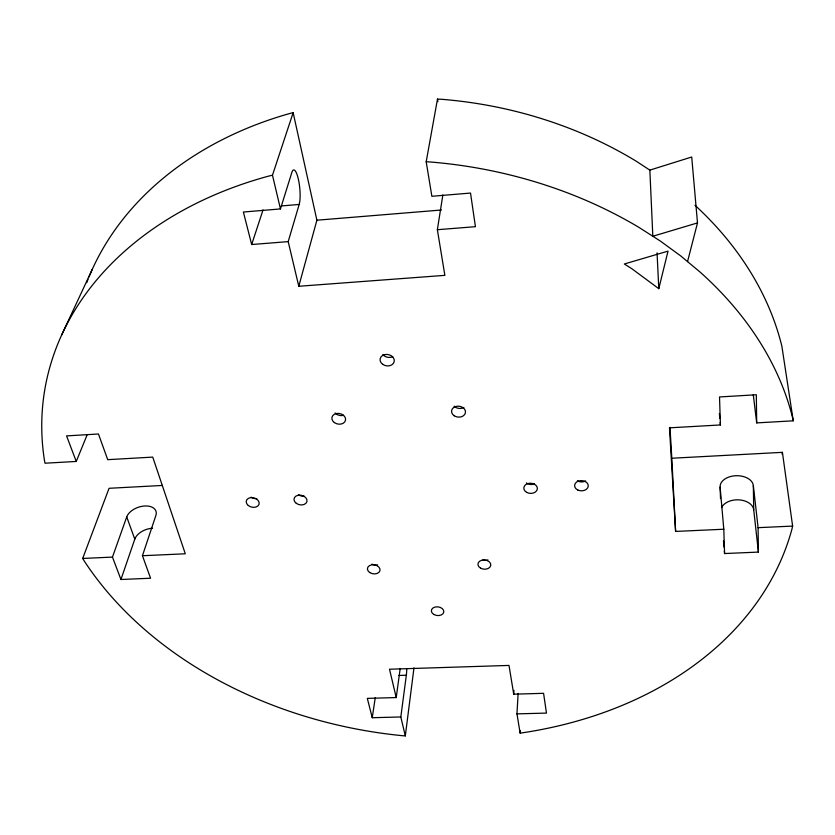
<?xml version="1.0" encoding="UTF-8"?>
<svg xmlns="http://www.w3.org/2000/svg" width="835" height="835" viewBox="0 0 835 835"><rect width="100%" height="100%" fill="white"/><g stroke="black" fill="none" stroke-linecap="round" stroke-linejoin="round"><path stroke-width="1.25" d="M669.994 427.353L671.81 458.248L782.416 452.34L792.624 526.092L792.018 528.805A380.52 286.655 8.2 0 1 523.211 732.692L520.121 733.099L520.268 730.5M520.121 733.099L516.959 713.873L518.128 693.426M516.959 713.873L546.466 713.09L543.575 693.321L513.723 694.177L513.953 690.347M162.46 485.448L109.072 488.298L82.686 558.458L84.158 560.87A380.52 286.655 8.2 0 0 402.167 735.666L405.309 735.906L413.983 667.854M405.309 735.906L400.821 716.962L406.332 675.223A14.425 2.599 88.3 0 0 406.739 668.616M400.821 716.962L372.243 717.724L367.317 698.384L396.218 697.559L400.195 668.491M372.243 717.724L375.28 697.538M288.2 241.618L251.669 244.53L243.382 212.027L280.456 208.927L291.874 172.354A18.662 4.279 84.4 0 1 298.345 179.128A18.662 4.279 84.4 0 1 299.18 204.45L288.2 241.618L298.784 286.269L444.867 275.352L437.363 229.709L442.863 194.952M437.363 229.709L475.428 226.682L470.522 193.062L431.872 196.288L426.194 161.771L437.488 99.094L441.548 99.292A359.593 281.572 8.2 0 1 636.52 161.395L649.849 170.121L691.714 157.011L697.496 222.914L687.539 261.595M782.051 454.125L782.416 452.34M658.784 288.68L668.031 251.126L624.319 263.996L631.855 268.734L658.784 288.68L657.061 252.88M298.784 286.269L316.893 220.2L293.148 112.673L289.432 113.591A359.593 281.572 8.2 0 0 88.98 276.949M251.669 244.53L263.056 209.888M280.456 208.927L272.471 175.204L293.148 112.673M142.441 555.734L155.884 515.445A15.541 9.477 -19.2 0 0 144.82 505.979A15.541 9.477 -19.2 0 0 126.732 516.907L112.464 557.102L120.939 579.5L150.571 578.227L142.441 555.734L185.297 553.782L152.742 457.11L107.725 459.667L98.457 433.991L66.581 435.901L76.256 461.452L45.006 463.216L44.464 460.471A380.52 286.655 8.2 0 1 268.526 176.143L272.471 175.204M120.939 579.5L134.79 539.159L126.732 516.907M76.256 461.452L86.997 435.192M61.581 335.159L92.455 268.943M697.496 222.914L652.824 236.253L649.849 170.121M281.531 205.932L299.18 204.45M316.893 220.2L441.506 210.002M695.002 205.285A359.593 281.572 8.2 0 1 781.852 346.128L793.25 420.819L756.698 422.896L756.322 394.757L719.519 396.959L720.428 424.952L669.472 427.833L675.609 531.425L723.799 529.233L724.582 553.542L758.41 552.092L758.086 527.668L753.337 485.542A16.637 10.761 -0.8 0 0 735.666 475.731A16.637 10.761 -0.8 0 0 720.125 487.202L720.511 498.631M82.686 558.458L112.464 557.102M758.086 527.668L792.624 526.092M398.733 675.463L406.332 675.223M426.194 161.771L430.516 162.011A380.52 286.655 8.2 0 1 638.608 227.183L660.422 241.106L680.869 256.042L699.855 271.866A380.52 286.655 8.2 0 1 792.634 417.844L793.25 420.819M396.218 697.559L389.507 669.221L508.995 665.422L513.723 694.177M437.488 99.094L437.884 101.651M753.274 394.652L756.698 422.896M753.337 485.542L753.713 509.767L758.41 552.092M719.363 413.419L719.833 418.544M720.188 422.385L720.428 424.952M720.125 487.202L723.799 529.233M723.475 540.746L724.028 547.144M724.362 550.985L724.582 553.542M671.81 458.248L675.609 531.425M721.597 507.607A16.429 10.813 -0.5 0 1 739.121 499.873A16.429 10.813 -0.5 0 1 753.713 509.767M256.783 498.631A6.544 4.759 14.1 0 1 251.043 497.149M585.669 480.95A6.795 5.114 1.3 0 1 577.361 480.793M392.721 356.702A7.118 5.699 10.7 0 1 382.9 354.572M377.629 564.857A6.336 4.519 9.2 0 1 371.94 564.105M304.19 496.199A6.565 4.822 12.5 0 1 298.429 494.706M343.561 415.287A6.889 5.313 12.1 0 1 335.117 412.981M463.874 407.47A6.962 5.459 6.6 0 1 454.136 406.196M534.557 483.893A6.732 5.073 3.4 0 1 526.374 482.954M487.953 559.93A6.419 4.624 5.3 0 1 482.88 559.878M134.79 539.159A15.343 9.54 -19.4 0 1 152.586 528.231M86.704 282.71A359.593 281.572 8.2 0 1 88.051 279.255M248.287 505.519A6.596 4.77 14.1 0 0 259.038 504.277A6.596 4.77 14.1 0 0 250.771 497.629A6.596 4.77 14.1 0 0 248.287 505.519M433.887 614.487A6.252 4.352 6.9 0 0 443.782 612.065A6.252 4.352 6.9 0 0 435.098 607.035A6.252 4.352 6.9 0 0 433.887 614.487M577.736 489.988A6.837 5.125 1.3 0 0 588.258 486.033A6.837 5.125 1.3 0 0 578.29 481.137A6.837 5.125 1.3 0 0 577.736 489.988M382.701 364.352A7.171 5.72 10.6 0 0 394.214 361.524A7.171 5.72 10.6 0 0 384.601 354.635A7.171 5.72 10.6 0 0 382.701 364.352M296.289 503.338A6.607 4.833 12.5 0 0 306.946 501.553A6.607 4.833 12.5 0 0 298.314 495.218A6.607 4.833 12.5 0 0 296.289 503.338M369.686 572.518A6.377 4.53 9.2 0 0 379.977 570.597A6.377 4.53 9.2 0 0 371.533 564.888A6.377 4.53 9.2 0 0 369.686 572.518M480.542 568.144A6.461 4.634 5.4 0 0 490.771 565.389A6.461 4.634 5.4 0 0 481.774 560.212A6.461 4.634 5.4 0 0 480.542 568.144M526.697 492.368A6.784 5.083 3.4 0 0 537.343 488.934A6.784 5.083 3.4 0 0 527.73 483.622A6.784 5.083 3.4 0 0 526.697 492.368M454.198 415.767A7.014 5.48 6.6 0 0 465.439 412.74A7.014 5.48 6.6 0 0 455.91 406.436A7.014 5.48 6.6 0 0 454.198 415.767M334.324 422.541A6.93 5.323 12.1 0 0 345.502 420.318A6.93 5.323 12.1 0 0 336.401 413.544A6.93 5.323 12.1 0 0 334.324 422.541"/></g></svg>
